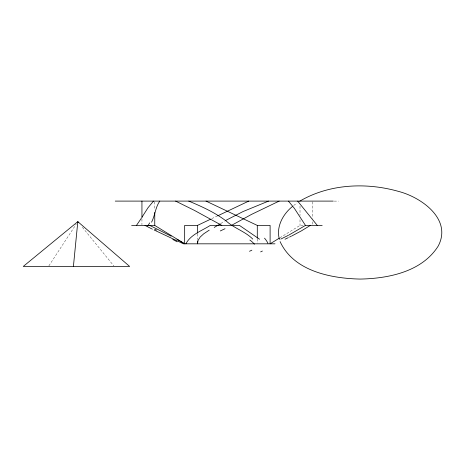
<?xml version="1.0" encoding="UTF-8"?>
<svg xmlns="http://www.w3.org/2000/svg" width="465" height="465" viewBox="0 0 465 465"><rect width="100%" height="100%" fill="white"/><g stroke="black" fill="none" stroke-linecap="round" stroke-linejoin="round"><path stroke-width="0.35" stroke-dasharray="2.33 1.74" d="M48.889 265.835L76.231 224.072M293.659 205.507L297.042 202.955M220.823 223.52L224.392 221.241M279.872 237.813L300.012 225.42L304.284 225.42M211.755 218.649L216.946 216.184M334.201 201.101L338.532 201.101M82.369 227.245L113.803 265.881M312.829 201.816L312.829 218.271M312.829 221.846L312.829 224.705M300.012 206.111L300.012 215.405M300.012 219.701L300.012 225.42M257.29 238.87L257.29 243.114M197.48 233.912L197.48 239.58M154.758 201.816L154.758 208.971M141.941 218.986L141.941 224.705"/><path stroke-width="0.7" d="M73.412 266.445L77.812 221.648L129.659 266.445L23.25 266.445L77.812 221.648L78.725 222.77M185.861 243.823C190.813 234.441 201.851 230.785 210.285 225.42L239.469 225.42L259.575 239.225M151.573 222.189C155.037 215.44 155.356 207.413 159.774 201.101M141.953 217.254L148.004 207.75L153.514 201.101M141.366 218.201L136.472 225.42M292.276 206.629C282.819 214.313 275.966 226.984 279.401 239.336M220.259 223.903L214.191 227.431M322.181 225.42L305.476 225.42L288.875 235.052M310.318 225.42L301.378 230.884L291.596 236.063M279.262 238.19L270.107 243.823L270.107 225.42L257.29 225.42L206.024 201.101M299.663 201.223C329.162 183.89 366.158 182.181 398.61 191.429C421.273 197.276 452.381 219.172 438.233 246.02C422.051 271.763 388.519 278.535 360.137 279.07C330.76 278.43 293.589 271.089 280.087 241.585M225.647 220.48L243.038 211.552L268.514 201.101M209.233 230.163L203.763 233.761L200.165 237.069L198.096 240.376L197.48 243.823L197.48 240.992M231.401 225.42L251.53 214.4L279.157 201.101M288.317 235.342L280.814 239.08M291.014 236.348L289.544 237.069M288.346 237.644L285.01 239.225M131.63 225.42L154.758 225.42L184.663 243.823L184.663 225.42L197.48 225.42L210.459 219.265M217.597 215.876L248.746 201.101M115.262 201.101L333.254 201.101M275.001 243.823L183.495 243.823L154.159 230.024M188.767 201.101C202.002 206.617 215.266 212.633 226.693 221.433C234.552 228.489 245.288 231.483 252.762 239.08M175.607 201.101L194.457 210.413L221.828 225.42M152.369 229.158L144.981 225.42M171.225 236.203L149.736 225.42M176.915 239.225L182.094 242.242M182.443 242.457L183.262 242.963M288.434 201.101L294.351 208.32L305.476 225.42M297.658 201.101L317.281 225.42M257.29 225.42L257.29 238.161M197.48 225.42L197.48 233.209M154.758 212.546L154.758 225.42M141.941 201.101L141.941 217.556M251.861 250.187A86.531 1.343 -24.9 0 1 249.496 251.292M260.632 251.891A54.76 0.674 -25.7 0 1 262.4 251.042M220.305 230.96A93.541 24.151 -15.4 0 1 225.019 228.734M149.66 222.88A44.268 15.711 -35 0 1 147.649 226.019M156.496 230.088A112.466 21.611 17.9 0 1 154.729 229.257M172.759 239.463A44.117 6.911 29.8 0 1 177.119 241.806M264.527 238.167A92.221 39.868 -4.1 0 1 267.95 243.311M249.845 240.05A59.078 26.842 -4.7 0 1 254.407 244.212"/></g></svg>
